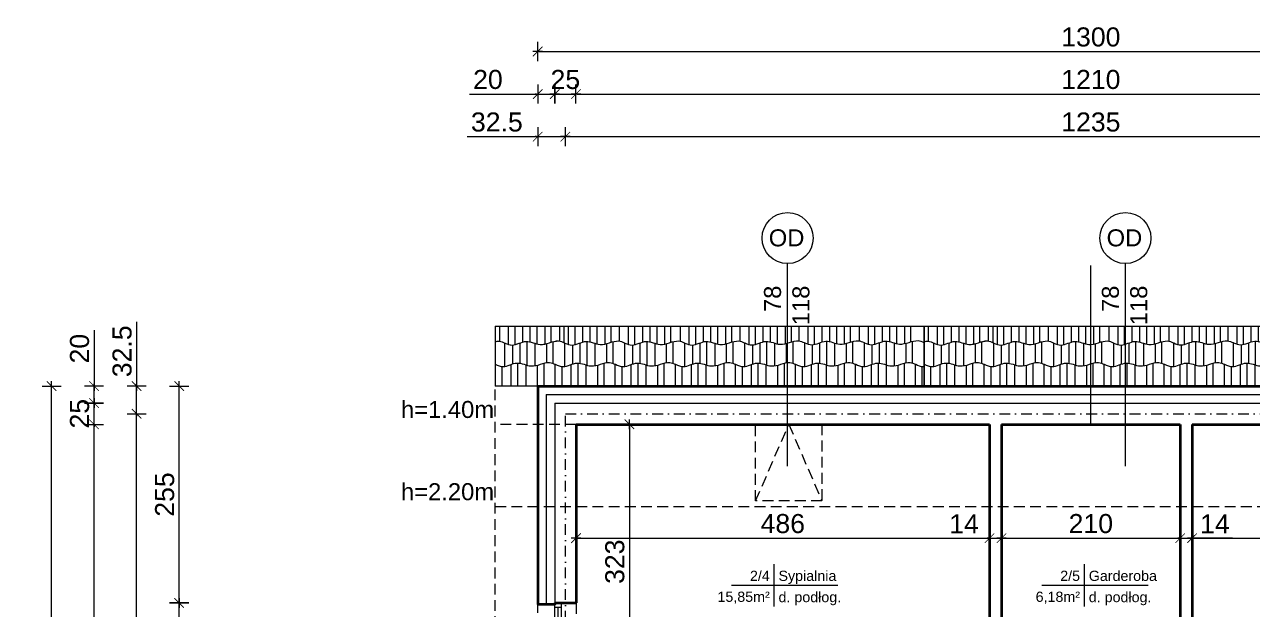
# Model space of a CAD drawing. Header units: millimetres. Extents: x -2481 to 45049, y -11067 to 11055.
# Drawn here: x -2481 to -1038, y 884 to 1572 of the extents above; entities that cross this region are included whole.
import ezdxf

# ---------------------------------------------------------------- set-up
doc = ezdxf.new("R2010")
doc.units = ezdxf.units.MM
doc.linetypes.add('DASHDOT', pattern=[25.4, 12.7, -6.35, 0, -6.35])
doc.linetypes.add('DASHED', pattern=[19.05, 12.7, -6.35])
for name, color, linetype, lineweight in [('A-ELEWACJA CIENKA', 11, 'Continuous', 13), ('A-murowane', 3, 'Continuous', 35), ('A-osie', 7, 'DASHDOT', 5), ('A-p.widokowa', 6, 'Continuous', 15), ('A-p.widokowa-RefEdit0', 6, 'Continuous', 15), ('A-pod', 6, 'DASHED', 15), ('A-schody', 2, 'Continuous', 5), ('A-stolarka', 1, 'Continuous', 5), ('A-w.ocieplenie', 4, 'BATTING', 5), ('A-wykończenie', 4, 'Continuous', 5), ('A17_OPIS_WARSTW', 22, 'Continuous', 9), ('B-opis', 7, 'Continuous', 0)]:
    doc.layers.add(name, color=color, linetype=linetype, lineweight=lineweight)
doc.styles.get("Standard").update_dxf_attribs({"font": 'arial.ttf'})
doc.linetypes.add('BATTING', pattern='A,0.00254,-2.54,[134,ltypeshp.shx,S=2.54,R=0,X=-2.54,Y=0],-5.08,[134,ltypeshp.shx,S=2.54,R=180,X=2.54,Y=0],-2.54', length=10.16254)
doc.dimstyles.new('PM-100', dxfattribs={"dimscale": 2.8, "dimtxt": 8, "dimasz": 0.5, "dimexe": 0, "dimexo": 0, "dimgap": 2, "dimtad": 1, "dimdec": 1, "dimrnd": 0.1, "dimzin": 13, "dimdsep": 46, "dimtxsty": 'Standard', "dimblk": 'Q', "dimcen": 0, "dimse1": 1, "dimse2": 1, "dimclrd": 256, "dimclre": 251, "dimclrt": 41, "dimadec": 1, "dimazin": 0, "dimtfac": 1, "dimtdec": 1, "dimtix": 1, "dimtmove": 1, "dimatfit": 0, "dimldrblk": 'NONE', "dimfxl": 1, "dimtolj": 1, "dimtzin": 13, "dimlwd": -1, "dimlwe": 0, "dimarcsym": 0})

# ---------------------------------------------------------------- blocks, each defined once
blk = doc.blocks.new('A$C386A056A')
at = {"layer": 'A-stolarka'}
for p, q in [((-25, 0), (-25, -90)), ((-17, 0), (-17, -90)), ((-25, -5), (-17, -5)), ((-21, -5), (-21, -85)), ((-25, -85), (-17, -85))]:
    blk.add_line(p, q, dxfattribs=at)
blk = doc.blocks.new('A$C59F40237')
at = {"layer": 'A-p.widokowa-RefEdit0'}
for p, q in [((8.1, 25.6), (8.1, 2.6)), ((18.7, 25.6), (18.7, 0.2)), ((26.4, -1.5), (26.4, 25.6)), ((36.2, 25.6), (36.2, 0.7)), ((49.5, 1.1), (49.5, 25.6)), ((57, -1.2), (57, 25.6)), ((70.1, -0.2), (70.1, 25.6))]:
    blk.add_line(p, q, dxfattribs=at)
blk.add_open_spline([(0, 0), (3.1, 1.3), (11.6, 5), (25.6, -5.2), (40.3, 3.8), (49.5, 1.1), (53.2, 0), (56.8, -1.2), (62.8, -3.2), (68.4, -1), (70.6, 0)], degree=3, knots=[0, 0, 0, 0, 9.666865, 26.644915, 43.34195, 54.677882, 54.677882, 54.677882, 65.547939, 72.653896, 72.653896, 72.653896, 72.653896], dxfattribs=at)
blk = doc.blocks.new('A$C78BC5D11')
at = {"layer": 'A-p.widokowa'}
for p, q in [((0, 27.5), (0, 0)), ((9.1, 24.6), (9.1, 2.2)), ((17.8, 23.7), (17.8, -0.1)), ((25.5, -1.9), (25.5, 25.9)), ((35.3, 26.7), (35.3, 0.3)), ((48.6, 0.7), (48.6, 23.1)), ((56.1, -1.6), (56.1, 23.7))]:
    blk.add_line(p, q, dxfattribs=at)
blk.add_open_spline([(0, 0), (2.8, 1.2), (11, 4.4), (24.7, -5.6), (39.4, 3.5), (48.6, 0.7), (52.4, -0.4), (56, -1.6), (61.9, -3.5), (67.5, -1.4), (69.7, -0.4), (69.7, -0.4), (69.7, -0.4), (69.7, -0.4), (70, -0.2), (70.2, -0.1), (70.5, 0)], degree=3, knots=[73.574951, 73.574951, 73.574951, 73.574951, 82.320761, 99.298811, 115.995846, 127.331778, 127.331778, 127.331778, 138.201835, 145.307792, 145.307792, 145.307792, 145.332598, 145.332598, 145.332598, 146.160665, 146.160665, 146.160665, 146.160665], dxfattribs=at)
blk = doc.blocks.new('A$C3E720E91')
at = {"layer": 'A-p.widokowa'}
for p, q in [((15.4, -18.3), (15.4, 3.2)), ((23.3, 3.6), (23.3, -18.3)), ((32.4, 0.5), (32.4, -18.3)), ((41.1, 0.4), (41.1, -18.4)), ((48.9, -18.3), (48.9, 2.6)), ((58.6, 2.7), (58.6, -18.3)), ((65.6, 0.7), (65.6, -18.3)), ((4.9, -18.3), (4.9, -0.4))]:
    blk.add_line(p, q, dxfattribs=at)
blk = doc.blocks.new('A$C23497A29')
at = {"layer": 'A-p.widokowa'}
for p, q in [((50, 0), (0, 0)), ((0, -70.6), (0, 0)), ((8.1, 0), (8.1, -23)), ((18.7, 0), (18.7, -25.4)), ((26.4, -27.2), (26.4, 0)), ((36.2, 0), (36.2, -24.9)), ((49.5, -24.5), (49.5, 0)), ((57, -26.8), (57, 0)), ((70.1, -25.8), (70.1, 0)), ((501.8, 0), (501.8, -23)), ((504, 0), (504, -70.6)), ((4.9, -70.6), (4.9, -52.7)), ((15.4, -70.6), (15.4, -49.1)), ((23.3, -48.8), (23.3, -70.6)), ((32.4, -51.8), (32.4, -70.6)), ((41.1, -52), (41.1, -70.8)), ((48.9, -70.6), (48.9, -49.7)), ((58.6, -49.6), (58.6, -70.6)), ((65.6, -51.6), (65.6, -70.6)), ((81.1, -51), (81.1, -70.6)), ((0, -70.6), (504, -70.6))]:
    blk.add_line(p, q, dxfattribs=at)
for points, knots in [([(0, -25.6), (3.1, -24.3), (11.6, -20.7), (25.6, -30.8), (40.3, -21.8), (49.5, -24.5), (53.2, -25.6), (56.8, -26.8), (62.8, -28.8), (68.4, -26.7), (70.6, -25.6)], [0, 0, 0, 0, 9.666865, 26.644915, 43.34195, 54.677882, 54.677882, 54.677882, 65.547939, 72.653896, 72.653896, 72.653896, 72.653896]), ([(494.2, -25.6), (496.8, -24.3), (500.2, -22.8), (503.7, -23), (504, -23)], [0, 0, 0, 0, 9.666865, 10.690457, 10.690457, 10.690457, 10.690457]), ([(0, -52.3), (1.6, -52.7), (5.5, -53.1), (9.3, -51.7), (11.5, -50.6), (11.5, -50.6), (11.5, -50.6), (11.5, -50.6), (11.7, -50.5), (12, -50.4), (12.2, -50.2)], [133.300499, 133.300499, 133.300499, 133.300499, 138.201835, 145.307792, 145.307792, 145.307792, 145.332598, 145.332598, 145.332598, 146.160665, 146.160665, 146.160665, 146.160665]), ([(11.5, -50.6), (14.2, -49.4), (22.5, -46.2), (36.2, -56.2), (50.9, -47.2), (60.1, -49.9), (63.8, -51), (67.4, -52.2), (73.4, -54.2), (79, -52), (81.2, -51), (81.2, -51), (81.2, -51), (81.2, -51), (81.4, -50.9), (81.7, -50.7), (82, -50.6)], [73.574951, 73.574951, 73.574951, 73.574951, 82.320761, 99.298811, 115.995846, 127.331778, 127.331778, 127.331778, 138.201835, 145.307792, 145.307792, 145.307792, 145.332598, 145.332598, 145.332598, 146.160665, 146.160665, 146.160665, 146.160665])]:
    blk.add_open_spline(points, degree=3, knots=knots, dxfattribs=at)
for p in [(70.6, -25.6), (141.2, -25.6), (211.8, -25.6), (282.4, -25.6), (353, -25.6), (423.6, -25.6)]:
    blk.add_blockref('A$C59F40237', p, dxfattribs=at)
at = {"layer": 'A-schody'}
for name, p in [('A$C78BC5D11', (11.5, -50.6)), ('A$C78BC5D11', (82, -50.6)), ('A$C78BC5D11', (152.5, -50.6)), ('A$C78BC5D11', (223, -50.6)), ('A$C78BC5D11', (293.5, -50.7)), ('A$C78BC5D11', (363.7, -50.9)), ('A$C78BC5D11', (433.9, -51)), ('A$C3E720E91', (70.5, -52.1)), ('A$C3E720E91', (140.9, -52.3)), ('A$C3E720E91', (212.3, -52.3)), ('A$C3E720E91', (282.6, -52.3)), ('A$C3E720E91', (352, -52.4)), ('A$C3E720E91', (422.7, -52.4))]:
    blk.add_blockref(name, p, dxfattribs=at)
blk = doc.blocks.new('Q')
for p, q in [((-4, 0), (4, 0)), ((0, 8), (0, -8))]:
    blk.add_line(p, q)
at = {"const_width": 0.7}
blk.add_lwpolyline([(4, 4), (-4, -4)], dxfattribs=at)
blk = doc.blocks.new('*D93')
at = {"layer": 'A17_OPIS_WARSTW', "transparency": 16777216}
blk.add_line((-1831.5, 1490.1), (-624.3, 1490.1), dxfattribs=at)
at = {"layer": 'Defpoints', "color": 0, "transparency": 16777216}
for p in [(-622.9, 1490.1), (-1832.9, 1101.7), (-622.9, 1101.7)]:
    blk.add_point(p, dxfattribs=at)
at = {"layer": 'A17_OPIS_WARSTW', "transparency": 16777216, "xscale": 1.4, "yscale": 1.4, "zscale": 1.4, "rotation": 180}
blk.add_blockref('Q', (-1832.9, 1490.1), dxfattribs=at)
at = {"layer": 'A17_OPIS_WARSTW', "transparency": 16777216, "xscale": 1.4, "yscale": 1.4, "zscale": 1.4}
blk.add_blockref('Q', (-622.9, 1490.1), dxfattribs=at)
at = {"layer": 'A17_OPIS_WARSTW', "color": 41, "transparency": 16777216, "insert": (-1227.9, 1507.1), "char_height": 22.4, "attachment_point": 5}
blk.add_mtext('\\A1;1210', dxfattribs=at)
blk = doc.blocks.new('_None')
blk = doc.blocks.new('*D94')
at = {"layer": 'A17_OPIS_WARSTW', "transparency": 16777216}
blk.add_line((-1876.5, 1540.1), (-579.3, 1540.1), dxfattribs=at)
at = {"layer": 'Defpoints', "color": 0, "transparency": 16777216}
for p in [(-577.9, 1540.1), (-1877.9, 1146.7), (-577.9, 1146.7)]:
    blk.add_point(p, dxfattribs=at)
at = {"layer": 'A17_OPIS_WARSTW', "transparency": 16777216, "xscale": 1.4, "yscale": 1.4, "zscale": 1.4, "rotation": 180}
blk.add_blockref('Q', (-1877.9, 1540.1), dxfattribs=at)
at = {"layer": 'A17_OPIS_WARSTW', "transparency": 16777216, "xscale": 1.4, "yscale": 1.4, "zscale": 1.4}
blk.add_blockref('Q', (-577.9, 1540.1), dxfattribs=at)
at = {"layer": 'A17_OPIS_WARSTW', "color": 41, "transparency": 16777216, "insert": (-1227.9, 1557.1), "char_height": 22.4, "attachment_point": 5}
blk.add_mtext('\\A1;1300', dxfattribs=at)
blk = doc.blocks.new('*D123')
at = {"layer": 'A17_OPIS_WARSTW', "transparency": 16777216}
blk.add_line((-1831.5, 967.9), (-1348.3, 967.9), dxfattribs=at)
at = {"layer": 'Defpoints', "color": 0, "transparency": 16777216}
for p in [(-1832.9, 1101.7), (-1346.9, 1101.7), (-1346.9, 967.9)]:
    blk.add_point(p, dxfattribs=at)
at = {"layer": 'A17_OPIS_WARSTW', "transparency": 16777216, "xscale": 1.4, "yscale": 1.4, "zscale": 1.4, "rotation": 180}
blk.add_blockref('Q', (-1832.9, 967.9), dxfattribs=at)
at = {"layer": 'A17_OPIS_WARSTW', "transparency": 16777216, "xscale": 1.4, "yscale": 1.4, "zscale": 1.4}
blk.add_blockref('Q', (-1346.9, 967.9), dxfattribs=at)
at = {"layer": 'A17_OPIS_WARSTW', "color": 41, "transparency": 16777216, "insert": (-1589.9, 984.9), "char_height": 22.4, "attachment_point": 5}
blk.add_mtext('\\A1;486', dxfattribs=at)
blk = doc.blocks.new('*D128')
at = {"layer": 'A17_OPIS_WARSTW', "transparency": 16777216}
blk.add_line((-1331.5, 967.9), (-1124.3, 967.9), dxfattribs=at)
at = {"layer": 'Defpoints', "color": 0, "transparency": 16777216}
for p in [(-1332.9, 1101.7), (-1122.9, 1101.7), (-1122.9, 967.9)]:
    blk.add_point(p, dxfattribs=at)
at = {"layer": 'A17_OPIS_WARSTW', "transparency": 16777216, "xscale": 1.4, "yscale": 1.4, "zscale": 1.4, "rotation": 180}
blk.add_blockref('Q', (-1332.9, 967.9), dxfattribs=at)
at = {"layer": 'A17_OPIS_WARSTW', "transparency": 16777216, "xscale": 1.4, "yscale": 1.4, "zscale": 1.4}
blk.add_blockref('Q', (-1122.9, 967.9), dxfattribs=at)
at = {"layer": 'A17_OPIS_WARSTW', "color": 41, "transparency": 16777216, "insert": (-1227.9, 984.9), "char_height": 22.4, "attachment_point": 5}
blk.add_mtext('\\A1;210', dxfattribs=at)
blk = doc.blocks.new('*D129')
at = {"layer": 'A17_OPIS_WARSTW', "transparency": 16777216}
for p, q in [((-1124.3, 967.9), (-1125.7, 967.9)), ((-1122.9, 967.9), (-1108.9, 967.9)), ((-1122.9, 967.9), (-1108.9, 967.9)), ((-1061.6, 967.9), (-1108.9, 967.9)), ((-1107.5, 967.9), (-1106.1, 967.9))]:
    blk.add_line(p, q, dxfattribs=at)
at = {"layer": 'Defpoints', "color": 0, "transparency": 16777216}
for p in [(-1122.9, 1101.7), (-1108.9, 1101.7), (-1108.9, 967.9)]:
    blk.add_point(p, dxfattribs=at)
at = {"layer": 'A17_OPIS_WARSTW', "transparency": 16777216, "xscale": 1.4, "yscale": 1.4, "zscale": 1.4}
blk.add_blockref('Q', (-1122.9, 967.9), dxfattribs=at)
at = {"layer": 'A17_OPIS_WARSTW', "transparency": 16777216, "xscale": 1.4, "yscale": 1.4, "zscale": 1.4, "rotation": 180}
blk.add_blockref('Q', (-1108.9, 967.9), dxfattribs=at)
at = {"layer": 'A17_OPIS_WARSTW', "color": 41, "transparency": 16777216, "insert": (-1082.1, 984.7), "char_height": 22.4, "attachment_point": 5}
blk.add_mtext('\\A1;14', dxfattribs=at)
blk = doc.blocks.new('*D183')
at = {"layer": 'A17_OPIS_WARSTW', "transparency": 16777216}
for p, q in [((-2349.2, 1222.3), (-2349.2, 1146.7)), ((-2349.2, 1148.1), (-2349.2, 1149.5)), ((-2349.2, 1114.2), (-2349.2, 1146.7)), ((-2349.2, 1114.2), (-2349.2, 1146.7)), ((-2349.2, 1112.8), (-2349.2, 1111.4))]:
    blk.add_line(p, q, dxfattribs=at)
at = {"layer": 'Defpoints', "color": 0, "transparency": 16777216}
for p in [(-2349.2, 1146.7), (-1877.9, 1146.7), (-1845.4, 1114.2)]:
    blk.add_point(p, dxfattribs=at)
at = {"layer": 'A17_OPIS_WARSTW', "transparency": 16777216, "xscale": 1.4, "yscale": 1.4, "zscale": 1.4}
for p, rotation in [((-2349.2, 1146.7), 270), ((-2349.2, 1114.2), 90)]:
    blk.add_blockref('Q', p, dxfattribs=dict(at, rotation=rotation))
at = {"layer": 'A17_OPIS_WARSTW', "color": 41, "transparency": 16777216, "insert": (-2366.2, 1187.6), "char_height": 22.4, "attachment_point": 5, "rotation": 90}
blk.add_mtext('\\A1;32.5', dxfattribs=at)
blk = doc.blocks.new('*D188')
at = {"layer": 'A17_OPIS_WARSTW', "transparency": 16777216}
for p, q in [((-2399.2, 1212.5), (-2399.2, 1146.7)), ((-2399.2, 1148.1), (-2399.2, 1149.5)), ((-2399.2, 1126.7), (-2399.2, 1146.7)), ((-2399.2, 1126.7), (-2399.2, 1146.7)), ((-2399.2, 1125.3), (-2399.2, 1123.9))]:
    blk.add_line(p, q, dxfattribs=at)
at = {"layer": 'Defpoints', "color": 0, "transparency": 16777216}
for p in [(-2399.2, 1146.7), (-1877.9, 1146.7), (-1857.9, 1126.7)]:
    blk.add_point(p, dxfattribs=at)
at = {"layer": 'A17_OPIS_WARSTW', "transparency": 16777216, "xscale": 1.4, "yscale": 1.4, "zscale": 1.4}
for p, rotation in [((-2399.2, 1146.7), 270), ((-2399.2, 1126.7), 90)]:
    blk.add_blockref('Q', p, dxfattribs=dict(at, rotation=rotation))
at = {"layer": 'A17_OPIS_WARSTW', "color": 41, "transparency": 16777216, "insert": (-2416.2, 1190.7), "char_height": 22.4, "attachment_point": 5, "rotation": 90}
blk.add_mtext('\\A1;20', dxfattribs=at)
blk = doc.blocks.new('*D197')
at = {"layer": 'A17_OPIS_WARSTW', "transparency": 16777216}
blk.add_line((-2449.2, 48.1), (-2449.2, 1145.3), dxfattribs=at)
at = {"layer": 'Defpoints', "color": 0, "transparency": 16777216}
for p in [(-2449.2, 1146.7), (-1878.3, 1146.7), (-1877.9, 46.7)]:
    blk.add_point(p, dxfattribs=at)
at = {"layer": 'A17_OPIS_WARSTW', "transparency": 16777216, "xscale": 1.4, "yscale": 1.4, "zscale": 1.4}
for p, rotation in [((-2449.2, 1146.7), 90), ((-2449.2, 46.7), 270)]:
    blk.add_blockref('Q', p, dxfattribs=dict(at, rotation=rotation))
at = {"layer": 'A17_OPIS_WARSTW', "color": 41, "transparency": 16777216, "insert": (-2466.2, 596.7), "char_height": 22.4, "attachment_point": 5, "rotation": 90}
blk.add_mtext('\\A1;1100', dxfattribs=at)
blk = doc.blocks.new('*D200')
at = {"layer": 'A17_OPIS_WARSTW', "transparency": 16777216}
for p, q in [((-2399.2, 1128.1), (-2399.2, 1129.5)), ((-2399.2, 1101.7), (-2399.2, 1126.7)), ((-2399.2, 1100.3), (-2399.2, 1098.9))]:
    blk.add_line(p, q, dxfattribs=at)
at = {"layer": 'Defpoints', "color": 0, "transparency": 16777216}
for p in [(-2399.2, 1126.7), (-1857.9, 1126.7), (-1832.9, 1101.7)]:
    blk.add_point(p, dxfattribs=at)
at = {"layer": 'A17_OPIS_WARSTW', "transparency": 16777216, "xscale": 1.4, "yscale": 1.4, "zscale": 1.4}
for p, rotation in [((-2399.2, 1126.7), 270), ((-2399.2, 1101.7), 90)]:
    blk.add_blockref('Q', p, dxfattribs=dict(at, rotation=rotation))
at = {"layer": 'A17_OPIS_WARSTW', "color": 41, "transparency": 16777216, "insert": (-2416.2, 1114.2), "char_height": 22.4, "attachment_point": 5, "rotation": 90}
blk.add_mtext('\\A1;25', dxfattribs=at)
blk = doc.blocks.new('*D203')
at = {"layer": 'A17_OPIS_WARSTW', "transparency": 16777216}
blk.add_line((-2299.2, 803.1), (-2299.2, 890.3), dxfattribs=at)
at = {"layer": 'Defpoints', "color": 0, "transparency": 16777216}
for p in [(-2299.2, 891.7), (-1845.4, 891.7), (-1845.4, 801.7)]:
    blk.add_point(p, dxfattribs=at)
at = {"layer": 'A17_OPIS_WARSTW', "transparency": 16777216, "xscale": 1.4, "yscale": 1.4, "zscale": 1.4}
for p, rotation in [((-2299.2, 891.7), 90), ((-2299.2, 801.7), 270)]:
    blk.add_blockref('Q', p, dxfattribs=dict(at, rotation=rotation))
at = {"layer": 'A17_OPIS_WARSTW', "color": 41, "transparency": 16777216, "insert": (-2316.2, 846.7), "char_height": 22.4, "attachment_point": 5, "rotation": 90}
blk.add_mtext('\\A1;90', dxfattribs=at)
blk = doc.blocks.new('*D206')
at = {"layer": 'A17_OPIS_WARSTW', "transparency": 16777216}
blk.add_line((-2349.2, 80.6), (-2349.2, 1112.8), dxfattribs=at)
at = {"layer": 'Defpoints', "color": 0, "transparency": 16777216}
for p in [(-2349.2, 1114.2), (-1845.4, 1114.2), (-1845.4, 79.2)]:
    blk.add_point(p, dxfattribs=at)
at = {"layer": 'A17_OPIS_WARSTW', "transparency": 16777216, "xscale": 1.4, "yscale": 1.4, "zscale": 1.4}
for p, rotation in [((-2349.2, 1114.2), 90), ((-2349.2, 79.2), 270)]:
    blk.add_blockref('Q', p, dxfattribs=dict(at, rotation=rotation))
at = {"layer": 'A17_OPIS_WARSTW', "color": 41, "transparency": 16777216, "insert": (-2366.2, 596.7), "char_height": 22.4, "attachment_point": 5, "rotation": 90}
blk.add_mtext('\\A1;1035', dxfattribs=at)
blk = doc.blocks.new('*D208')
at = {"layer": 'A17_OPIS_WARSTW', "transparency": 16777216}
blk.add_line((-2299.2, 893.1), (-2299.2, 1145.3), dxfattribs=at)
at = {"layer": 'Defpoints', "color": 0, "transparency": 16777216}
for p in [(-2299.2, 1146.7), (-1877.9, 1146.7), (-1845.4, 891.7)]:
    blk.add_point(p, dxfattribs=at)
at = {"layer": 'A17_OPIS_WARSTW', "transparency": 16777216, "xscale": 1.4, "yscale": 1.4, "zscale": 1.4}
for p, rotation in [((-2299.2, 1146.7), 90), ((-2299.2, 891.7), 270)]:
    blk.add_blockref('Q', p, dxfattribs=dict(at, rotation=rotation))
at = {"layer": 'A17_OPIS_WARSTW', "color": 41, "transparency": 16777216, "insert": (-2316.2, 1019.2), "char_height": 22.4, "attachment_point": 5, "rotation": 90}
blk.add_mtext('\\A1;255', dxfattribs=at)
blk = doc.blocks.new('*D212')
at = {"layer": 'A17_OPIS_WARSTW', "transparency": 16777216}
blk.add_line((-2399.2, 93.1), (-2399.2, 1100.3), dxfattribs=at)
at = {"layer": 'Defpoints', "color": 0, "transparency": 16777216}
for p in [(-2399.2, 1101.7), (-1832.9, 1101.7), (-1832.9, 91.7)]:
    blk.add_point(p, dxfattribs=at)
at = {"layer": 'A17_OPIS_WARSTW', "transparency": 16777216, "xscale": 1.4, "yscale": 1.4, "zscale": 1.4}
for p, rotation in [((-2399.2, 1101.7), 90), ((-2399.2, 91.7), 270)]:
    blk.add_blockref('Q', p, dxfattribs=dict(at, rotation=rotation))
at = {"layer": 'A17_OPIS_WARSTW', "color": 41, "transparency": 16777216, "insert": (-2416.2, 596.7), "char_height": 22.4, "attachment_point": 5, "rotation": 90}
blk.add_mtext('\\A1;1010', dxfattribs=at)
blk = doc.blocks.new('*D221')
at = {"layer": 'A17_OPIS_WARSTW', "transparency": 16777216}
blk.add_line((-1107.5, 967.9), (-624.3, 967.9), dxfattribs=at)
at = {"layer": 'Defpoints', "color": 0, "transparency": 16777216}
for p in [(-1108.9, 1101.7), (-622.9, 1101.7), (-622.9, 967.9)]:
    blk.add_point(p, dxfattribs=at)
at = {"layer": 'A17_OPIS_WARSTW', "transparency": 16777216, "xscale": 1.4, "yscale": 1.4, "zscale": 1.4, "rotation": 180}
blk.add_blockref('Q', (-1108.9, 967.9), dxfattribs=at)
at = {"layer": 'A17_OPIS_WARSTW', "transparency": 16777216, "xscale": 1.4, "yscale": 1.4, "zscale": 1.4}
blk.add_blockref('Q', (-622.9, 967.9), dxfattribs=at)
at = {"layer": 'A17_OPIS_WARSTW', "color": 41, "transparency": 16777216, "insert": (-865.9, 984.9), "char_height": 22.4, "attachment_point": 5}
blk.add_mtext('\\A1;486', dxfattribs=at)
blk = doc.blocks.new('*D224')
at = {"layer": 'A17_OPIS_WARSTW', "transparency": 16777216}
for p, q in [((-1397.6, 967.9), (-1346.9, 967.9)), ((-1348.3, 967.9), (-1349.7, 967.9)), ((-1346.9, 967.9), (-1332.9, 967.9)), ((-1346.9, 967.9), (-1332.9, 967.9)), ((-1331.5, 967.9), (-1330.1, 967.9))]:
    blk.add_line(p, q, dxfattribs=at)
at = {"layer": 'Defpoints', "color": 0, "transparency": 16777216}
for p in [(-1346.9, 1101.7), (-1332.9, 1101.7), (-1332.9, 967.9)]:
    blk.add_point(p, dxfattribs=at)
at = {"layer": 'A17_OPIS_WARSTW', "transparency": 16777216, "xscale": 1.4, "yscale": 1.4, "zscale": 1.4}
blk.add_blockref('Q', (-1346.9, 967.9), dxfattribs=at)
at = {"layer": 'A17_OPIS_WARSTW', "transparency": 16777216, "xscale": 1.4, "yscale": 1.4, "zscale": 1.4, "rotation": 180}
blk.add_blockref('Q', (-1332.9, 967.9), dxfattribs=at)
at = {"layer": 'A17_OPIS_WARSTW', "color": 41, "transparency": 16777216, "insert": (-1377, 984.7), "char_height": 22.4, "attachment_point": 5}
blk.add_mtext('\\A1;14', dxfattribs=at)
blk = doc.blocks.new('*D225')
at = {"layer": 'A17_OPIS_WARSTW', "transparency": 16777216}
blk.add_line((-1770.1, 1100.3), (-1770.1, 780.1), dxfattribs=at)
at = {"layer": 'Defpoints', "color": 0, "transparency": 16777216}
for p in [(-1832.9, 1101.7), (-1832.9, 778.7), (-1770.1, 778.7)]:
    blk.add_point(p, dxfattribs=at)
at = {"layer": 'A17_OPIS_WARSTW', "transparency": 16777216, "xscale": 1.4, "yscale": 1.4, "zscale": 1.4}
for p, rotation in [((-1770.1, 1101.7), 90), ((-1770.1, 778.7), 270)]:
    blk.add_blockref('Q', p, dxfattribs=dict(at, rotation=rotation))
at = {"layer": 'A17_OPIS_WARSTW', "color": 41, "transparency": 16777216, "insert": (-1787.2, 940.2), "char_height": 22.4, "attachment_point": 5, "rotation": 90}
blk.add_mtext('\\A1;323', dxfattribs=at)
blk = doc.blocks.new('*D243')
at = {"layer": 'A17_OPIS_WARSTW', "transparency": 16777216}
blk.add_line((-1844, 1440.1), (-611.8, 1440.1), dxfattribs=at)
at = {"layer": 'Defpoints', "color": 0, "transparency": 16777216}
for p in [(-610.4, 1440.1), (-1845.4, 1114.2), (-610.4, 1114.2)]:
    blk.add_point(p, dxfattribs=at)
at = {"layer": 'A17_OPIS_WARSTW', "transparency": 16777216, "xscale": 1.4, "yscale": 1.4, "zscale": 1.4, "rotation": 180}
blk.add_blockref('Q', (-1845.4, 1440.1), dxfattribs=at)
at = {"layer": 'A17_OPIS_WARSTW', "transparency": 16777216, "xscale": 1.4, "yscale": 1.4, "zscale": 1.4}
blk.add_blockref('Q', (-610.4, 1440.1), dxfattribs=at)
at = {"layer": 'A17_OPIS_WARSTW', "color": 41, "transparency": 16777216, "insert": (-1227.9, 1457.1), "char_height": 22.4, "attachment_point": 5}
blk.add_mtext('\\A1;1235', dxfattribs=at)
blk = doc.blocks.new('*D244')
at = {"layer": 'A17_OPIS_WARSTW', "transparency": 16777216}
for p, q in [((-1958.2, 1490.1), (-1877.9, 1490.1)), ((-1879.3, 1490.1), (-1880.7, 1490.1)), ((-1877.9, 1490.1), (-1857.9, 1490.1)), ((-1877.9, 1490.1), (-1857.9, 1490.1)), ((-1856.5, 1490.1), (-1855.1, 1490.1))]:
    blk.add_line(p, q, dxfattribs=at)
at = {"layer": 'Defpoints', "color": 0, "transparency": 16777216}
for p in [(-1857.9, 1490.1), (-1877.9, 1146.7), (-1857.9, 1126.7)]:
    blk.add_point(p, dxfattribs=at)
at = {"layer": 'A17_OPIS_WARSTW', "transparency": 16777216, "xscale": 1.4, "yscale": 1.4, "zscale": 1.4}
blk.add_blockref('Q', (-1877.9, 1490.1), dxfattribs=at)
at = {"layer": 'A17_OPIS_WARSTW', "transparency": 16777216, "xscale": 1.4, "yscale": 1.4, "zscale": 1.4, "rotation": 180}
blk.add_blockref('Q', (-1857.9, 1490.1), dxfattribs=at)
at = {"layer": 'A17_OPIS_WARSTW', "color": 41, "transparency": 16777216, "insert": (-1936.4, 1507.1), "char_height": 22.4, "attachment_point": 5}
blk.add_mtext('\\A1;20', dxfattribs=at)
blk = doc.blocks.new('*D247')
at = {"layer": 'A17_OPIS_WARSTW', "transparency": 16777216}
for p, q in [((-1960.7, 1440.1), (-1877.9, 1440.1)), ((-1879.3, 1440.1), (-1880.7, 1440.1)), ((-1877.9, 1440.1), (-1845.4, 1440.1)), ((-1877.9, 1440.1), (-1845.4, 1440.1)), ((-1844, 1440.1), (-1842.6, 1440.1))]:
    blk.add_line(p, q, dxfattribs=at)
at = {"layer": 'Defpoints', "color": 0, "transparency": 16777216}
for p in [(-1845.4, 1440.1), (-1877.9, 1146.7), (-1845.4, 1114.2)]:
    blk.add_point(p, dxfattribs=at)
at = {"layer": 'A17_OPIS_WARSTW', "transparency": 16777216, "xscale": 1.4, "yscale": 1.4, "zscale": 1.4}
blk.add_blockref('Q', (-1877.9, 1440.1), dxfattribs=at)
at = {"layer": 'A17_OPIS_WARSTW', "transparency": 16777216, "xscale": 1.4, "yscale": 1.4, "zscale": 1.4, "rotation": 180}
blk.add_blockref('Q', (-1845.4, 1440.1), dxfattribs=at)
at = {"layer": 'A17_OPIS_WARSTW', "color": 41, "transparency": 16777216, "insert": (-1925.9, 1457.1), "char_height": 22.4, "attachment_point": 5}
blk.add_mtext('\\A1;32.5', dxfattribs=at)
blk = doc.blocks.new('*D249')
at = {"layer": 'A17_OPIS_WARSTW', "transparency": 16777216}
for p, q in [((-1859.3, 1490.1), (-1860.7, 1490.1)), ((-1857.9, 1490.1), (-1832.9, 1490.1)), ((-1831.5, 1490.1), (-1830.1, 1490.1))]:
    blk.add_line(p, q, dxfattribs=at)
at = {"layer": 'Defpoints', "color": 0, "transparency": 16777216}
for p in [(-1832.9, 1490.1), (-1857.9, 1126.7), (-1832.9, 1101.7)]:
    blk.add_point(p, dxfattribs=at)
at = {"layer": 'A17_OPIS_WARSTW', "transparency": 16777216, "xscale": 1.4, "yscale": 1.4, "zscale": 1.4}
blk.add_blockref('Q', (-1857.9, 1490.1), dxfattribs=at)
at = {"layer": 'A17_OPIS_WARSTW', "transparency": 16777216, "xscale": 1.4, "yscale": 1.4, "zscale": 1.4, "rotation": 180}
blk.add_blockref('Q', (-1832.9, 1490.1), dxfattribs=at)
at = {"layer": 'A17_OPIS_WARSTW', "color": 41, "transparency": 16777216, "insert": (-1845.4, 1507.1), "char_height": 22.4, "attachment_point": 5}
blk.add_mtext('\\A1;25', dxfattribs=at)

msp = doc.modelspace()

# ---------------------------------------------------------------- linework, layer by layer
msp.add_line((-1832.85, 1101.68), (-1832.85, 1101.68))
at = {"layer": 'A-ELEWACJA CIENKA'}
msp.add_line((-1227.85, 1101.68), (-1227.85, 1288.6), dxfattribs=at)
at = {"layer": 'A-murowane'}
for p, q in [((-1877.85, 1146.68), (-577.85, 1146.68)), ((-1877.85, 1146.68), (-1877.85, 889.68)), ((-1832.85, 1101.68), (-1346.85, 1101.68)), ((-1832.85, 1101.68), (-1832.85, 891.68)), ((-1346.85, 1101.68), (-1346.85, 691.68)), ((-1332.85, 1101.68), (-1332.85, 691.68)), ((-1332.85, 1101.68), (-1122.85, 1101.68)), ((-1122.85, 1101.68), (-1122.85, 870.68)), ((-1108.85, 1101.68), (-1108.85, 870.68)), ((-1108.85, 1101.68), (-622.85, 1101.68)), ((-1857.85, 891.68), (-1832.85, 891.68))]:
    msp.add_line(p, q, dxfattribs=at)
msp.add_lwpolyline([(-1857.85, 891.68), (-1857.85, 889.68), (-1877.85, 889.68)], dxfattribs=at)
at = {"layer": 'A-osie'}
for p, q in [((-1845.35, 79.18), (-1845.35, 1114.18)), ((-1845.35, 1114.18), (-610.35, 1114.18))]:
    msp.add_line(p, q, dxfattribs=at)
at = {"layer": 'A-pod'}
for p, q in [((-1927.85, 596.68), (-1927.85, 1146.68)), ((-1832.85, 1101.68), (-1927.85, 1101.68)), ((-1927.85, 1004.99), (-527.85, 1004.99)), ((-1877.85, 803.68), (-1877.85, 889.68)), ((-1832.85, 891.68), (-1832.85, 801.68))]:
    msp.add_line(p, q, dxfattribs=at)
msp.add_lwpolyline([(-1621.85, 1011.68), (-1582.85, 1101.68), (-1543.85, 1011.68)], dxfattribs=at)
msp.add_lwpolyline([(-1621.85, 1011.68), (-1621.85, 1101.68), (-1543.85, 1101.68), (-1543.85, 1011.68)], close=True, dxfattribs=at)
at = {"layer": 'A-w.ocieplenie'}
for q in [(-587.85, 1136.68), (-1867.85, 891.68)]:
    msp.add_line((-1867.85, 1136.68), q, dxfattribs=at)
at = {"layer": 'A-wykończenie'}
for q in [(-597.85, 1126.68), (-1857.85, 891.68)]:
    msp.add_line((-1857.85, 1126.68), q, dxfattribs=at)
at = {"layer": 'B-opis'}
for p, q in [((-1584.26, 1052.38), (-1584.23, 1291.18)), ((-1187.26, 1052.38), (-1187.23, 1291.18)), ((-1600.06, 887.46), (-1600.06, 937.46)), ((-1235.46, 887.46), (-1235.46, 937.46)), ((-1650.06, 912.46), (-1525.06, 912.46)), ((-1285.46, 912.46), (-1160.46, 912.46))]:
    msp.add_line(p, q, dxfattribs=at)
for centre in [(-1584.3, 1320.69), (-1187.3, 1320.69)]:
    msp.add_circle(centre, 30, dxfattribs=at)

# ---------------------------------------------------------------- block references
at = {"layer": 'A-schody', "xscale": -1, "rotation": 180}
for p in [(-1927.85, 1146.68), (-1423.85, 1146.68)]:
    msp.add_blockref('A$C23497A29', p, dxfattribs=at)
at = {"layer": 'A-stolarka', "xscale": -1, "rotation": 180}
msp.add_blockref('A$C386A056A', (-1832.85, 801.68), dxfattribs=at)

# ---------------------------------------------------------------- texts
at = {"layer": 'B-opis'}
for s, width, insert, char_height, attachment_point in [('OD', 13.1429, (-1564.48, 1310.73), 20, 9), ('OD', 13.1429, (-1167.48, 1310.73), 20, 9), ('2/4', 87.8944, (-1605.19, 929.6), 12, 3), ('Sypialnia', 87.8944, (-1594.93, 929.6), 12, 1), ('2/5', 87.8944, (-1240.59, 929.6), 12, 3), ('Garderoba', 87.8944, (-1230.33, 929.6), 12, 1), ('15,85m²', 87.8944, (-1605.19, 905), 12, 3), ('d. podłog.', 87.8944, (-1594.93, 904.6), 12, 1), ('6,18m²', 87.8944, (-1240.59, 905), 12, 3), ('d. podłog.', 87.8944, (-1230.33, 904.6), 12, 1)]:
    msp.add_mtext_dynamic_manual_height_columns(s, width=width, gutter_width=12.5, heights=[0], dxfattribs=dict(at, insert=insert, char_height=char_height, attachment_point=attachment_point))
at = {"layer": 'B-opis', "char_height": 20}
for s, width, insert, attachment_point, rotation in [('78\\P118', 13.1429, (-1558.36, 1264.84), 9, 90), ('78\\P118', 13.1429, (-1161.36, 1264.84), 9, 90), ('\\pi-42.933;h=1.40m', 20, (-1995.68, 1129.19), 1, 0.02045), ('\\pi-42.933;h=2.20m', 20, (-1995.68, 1032.5), 1, 0.02045)]:
    msp.add_mtext_dynamic_manual_height_columns(s, width=width, gutter_width=12.5, heights=[0], dxfattribs=dict(at, insert=insert, attachment_point=attachment_point, rotation=rotation))

# ---------------------------------------------------------------- dimensions: what is measured, and where the dimension line sits
at = {"layer": 'A17_OPIS_WARSTW'}
for base, p1, p2, picture, middle in [((-577.85, 1540.08), (-1877.85, 1146.68), (-577.85, 1146.68), '*D94', (-1227.85, 1557.13)), ((-1832.85, 1490.08), (-1857.85, 1126.68), (-1832.85, 1101.68), '*D249', (-1845.35, 1507.12)), ((-622.85, 1490.08), (-1832.85, 1101.68), (-622.85, 1101.68), '*D93', (-1227.85, 1507.12)), ((-610.35, 1440.08), (-1845.35, 1114.18), (-610.35, 1114.18), '*D243', (-1227.85, 1457.13)), ((-1346.85, 967.9), (-1832.85, 1101.68), (-1346.85, 1101.68), '*D123', (-1589.85, 984.93)), ((-1122.85, 967.9), (-1332.85, 1101.68), (-1122.85, 1101.68), '*D128', (-1227.85, 984.93)), ((-622.85, 967.9), (-1108.85, 1101.68), (-622.85, 1101.68), '*D221', (-865.85, 984.93))]:
    dim = msp.add_linear_dim(base=base, p1=p1, p2=p2, dimstyle='PM-100', dxfattribs=at)
    dim.commit()
    dim.dimension.update_dxf_attribs({"geometry": picture, "text_midpoint": middle})
for base, p1, p2, picture, middle in [((-1857.85, 1490.08), (-1877.85, 1146.68), (-1857.85, 1126.68), '*D244', (-1936.45, 1491.15)), ((-1845.35, 1440.08), (-1877.85, 1146.68), (-1845.35, 1114.18), '*D247', (-1925.89, 1429.71)), ((-1332.85, 967.9), (-1346.85, 1101.68), (-1332.85, 1101.68), '*D224', (-1377.02, 967.9)), ((-1108.85, 967.9), (-1122.85, 1101.68), (-1108.85, 1101.68), '*D129', (-1082.14, 974.2))]:
    dim = msp.add_linear_dim(base=base, p1=p1, p2=p2, dimstyle='PM-100', dxfattribs=at)
    dim.commit()
    dim.dimension.update_dxf_attribs({"geometry": picture, "text_midpoint": middle, "dimtype": 160})
for base, p1, picture, middle in [((-2399.16, 1146.68), (-1857.85, 1126.68), '*D188', (-2394.88, 1190.73)), ((-2349.16, 1146.68), (-1845.35, 1114.18), '*D183', (-2344.13, 1187.56))]:
    dim = msp.add_linear_dim(base=base, p1=p1, p2=(-1877.85, 1146.68), angle=90, dimstyle='PM-100', dxfattribs=at)
    dim.commit()
    dim.dimension.update_dxf_attribs({"geometry": picture, "text_midpoint": middle, "dimtype": 160})
for base, p1, p2, picture, middle in [((-2449.16, 1146.68), (-1877.85, 46.68), (-1878.34, 1146.68), '*D197', (-2466.2, 596.68)), ((-2299.16, 1146.68), (-1845.35, 891.68), (-1877.85, 1146.68), '*D208', (-2316.2, 1019.18)), ((-2399.16, 1126.68), (-1832.85, 1101.68), (-1857.85, 1126.68), '*D200', (-2416.2, 1114.18)), ((-2349.16, 1114.18), (-1845.35, 79.18), (-1845.35, 1114.18), '*D206', (-2366.21, 596.68)), ((-2399.16, 1101.68), (-1832.85, 91.68), (-1832.85, 1101.68), '*D212', (-2416.2, 596.68)), ((-1770.15, 778.68), (-1832.85, 1101.68), (-1832.85, 778.68), '*D225', (-1787.19, 940.18)), ((-2299.16, 891.68), (-1845.35, 801.68), (-1845.35, 891.68), '*D203', (-2316.2, 846.68))]:
    dim = msp.add_linear_dim(base=base, p1=p1, p2=p2, angle=90, dimstyle='PM-100', dxfattribs=at)
    dim.commit()
    dim.dimension.update_dxf_attribs({"geometry": picture, "text_midpoint": middle})

doc.saveas('drawing.dxf')
